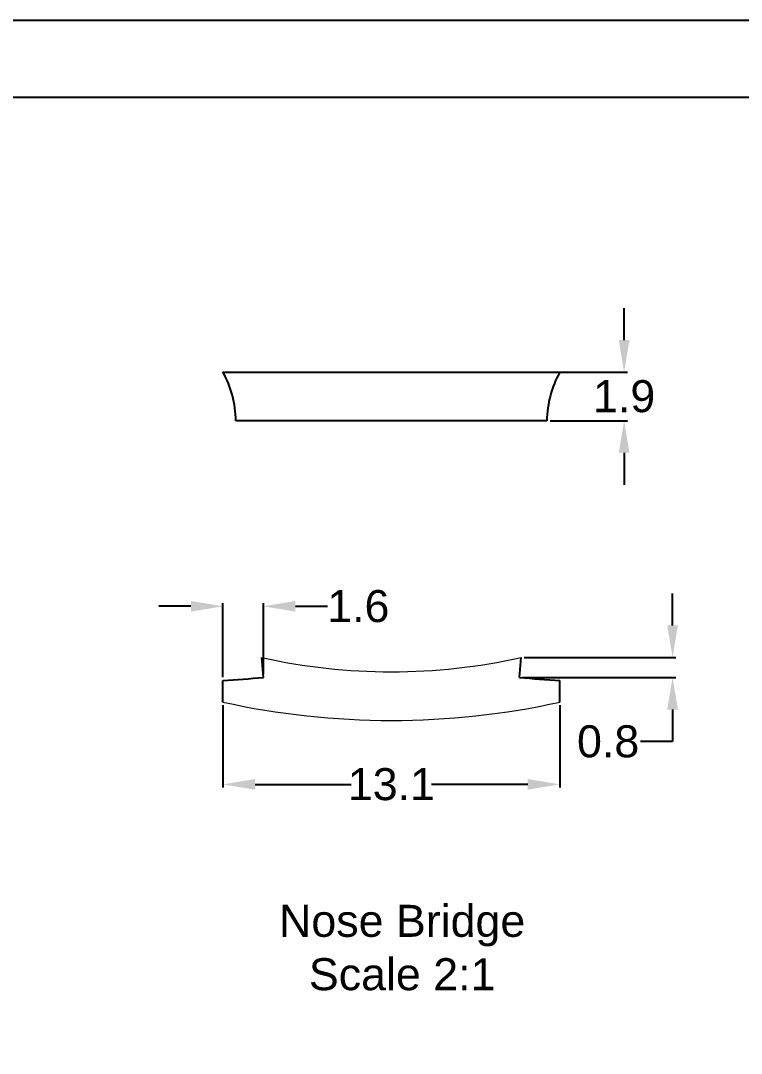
# Model space of a CAD drawing. Header units: millimetres. Extents: x 1233 to 2351, y 1180 to 1535.
# Drawn here: x 1987.6 to 2043.9, y 1454.3 to 1534.9 of the extents above; entities that cross this region are included whole.
import ezdxf

# ---------------------------------------------------------------- set-up
doc = ezdxf.new("R2010")
doc.units = ezdxf.units.MM
doc.layers.add('Dimension', color=3, linetype='Continuous')
doc.layers.add('图层 1', color=7, linetype='Continuous')
doc.layers.add('绘图层', color=7, linetype='Continuous', lineweight=15)
doc.styles.get("Standard").update_dxf_attribs({"font": 'arial.ttf'})
doc.styles.add('宋体', font='SimSun.ttf')
doc.dimstyles.new('Standard$0', dxfattribs={"dimtxt": 2.3, "dimasz": 2, "dimexe": 1, "dimexo": 1, "dimgap": 1, "dimtad": 0, "dimtih": 1, "dimtoh": 1, "dimdec": 1, "dimzin": 0, "dimdsep": 46, "dimtxsty": 'Standard', "dimcen": 0, "dimclrd": 4, "dimclre": 4, "dimclrt": 4, "dimadec": 1, "dimazin": 0, "dimtfac": 1, "dimtdec": 1, "dimtofl": 0, "dimtmove": 0, "dimatfit": 0, "dimfxl": 1, "dimtolj": 1, "dimtzin": 0, "dimarcsym": 0})

# ---------------------------------------------------------------- blocks, each defined once
blk = doc.blocks.new('*D194')
at = {"layer": 'Defpoints', "color": 0, "transparency": 16777216}
for p in [(2003.431, 1481.702), (2029.72, 1481.702), (2029.72, 1475.277)]:
    blk.add_point(p, dxfattribs=at)
at = {"layer": 'Dimension', "color": 3, "lineweight": -2, "transparency": 16777216}
for p, q in [((2003.431, 1481.452), (2003.431, 1475.027)), ((2029.72, 1481.452), (2029.72, 1475.027)), ((2005.931, 1475.277), (2013.437, 1475.277)), ((2027.22, 1475.277), (2019.713, 1475.277))]:
    blk.add_line(p, q, dxfattribs=at)
at = {"layer": 'Dimension', "color": 3, "transparency": 16777216}
for points in [[(2005.931, 1475.694), (2005.931, 1474.86), (2003.431, 1475.277)], [(2027.22, 1475.694), (2027.22, 1474.86), (2029.72, 1475.277)]]:
    blk.add_solid(points, dxfattribs=at)
at = {"layer": 'Dimension', "transparency": 16777216, "insert": (2016.575, 1475.277), "char_height": 2.5, "attachment_point": 5}
blk.add_mtext('\\A1;13.1', dxfattribs=at)
blk = doc.blocks.new('*D195')
at = {"layer": 'Defpoints', "color": 0, "transparency": 16777216}
for p in [(2028.847, 1507.48), (2028.705, 1503.68), (2034.739, 1503.68)]:
    blk.add_point(p, dxfattribs=at)
at = {"layer": 'Dimension', "color": 3, "lineweight": -2, "transparency": 16777216}
for p, q in [((2034.739, 1509.98), (2034.739, 1512.48)), ((2029.097, 1507.48), (2034.989, 1507.48)), ((2028.955, 1503.68), (2034.989, 1503.68)), ((2034.739, 1501.18), (2034.739, 1498.68))]:
    blk.add_line(p, q, dxfattribs=at)
at = {"layer": 'Dimension', "color": 3, "transparency": 16777216}
for points in [[(2034.322, 1509.98), (2035.156, 1509.98), (2034.739, 1507.48)], [(2034.322, 1501.18), (2035.156, 1501.18), (2034.739, 1503.68)]]:
    blk.add_solid(points, dxfattribs=at)
at = {"layer": 'Dimension', "transparency": 16777216, "insert": (2034.739, 1505.58), "char_height": 2.5, "attachment_point": 5}
blk.add_mtext('\\A1;1.9', dxfattribs=at)
blk = doc.blocks.new('*D196')
at = {"layer": 'Defpoints', "color": 0, "transparency": 16777216}
for p in [(2026.691, 1485.187), (2026.565, 1483.623), (2038.519, 1483.623)]:
    blk.add_point(p, dxfattribs=at)
at = {"layer": 'Dimension', "color": 3, "lineweight": -2, "transparency": 16777216}
for p, q in [((2038.519, 1487.687), (2038.519, 1490.187)), ((2026.941, 1485.187), (2038.769, 1485.187)), ((2026.815, 1483.623), (2038.769, 1483.623)), ((2038.519, 1481.123), (2038.519, 1478.623)), ((2038.519, 1478.623), (2036.019, 1478.623))]:
    blk.add_line(p, q, dxfattribs=at)
at = {"layer": 'Dimension', "color": 3, "transparency": 16777216}
for points in [[(2038.103, 1487.687), (2038.936, 1487.687), (2038.519, 1485.187)], [(2038.103, 1481.123), (2038.936, 1481.123), (2038.519, 1483.623)]]:
    blk.add_solid(points, dxfattribs=at)
at = {"layer": 'Dimension', "transparency": 16777216, "insert": (2033.491, 1478.623), "char_height": 2.5, "attachment_point": 5}
blk.add_mtext('\\A1;0.8', dxfattribs=at)
blk = doc.blocks.new('*D197')
at = {"layer": 'Defpoints', "color": 0, "transparency": 16777216}
for p in [(2006.586, 1489.186), (2003.431, 1483.387), (2006.586, 1483.623)]:
    blk.add_point(p, dxfattribs=at)
at = {"layer": 'Dimension', "color": 3, "lineweight": -2, "transparency": 16777216}
for p, q in [((2000.931, 1489.186), (1998.431, 1489.186)), ((2003.431, 1483.637), (2003.431, 1489.436)), ((2006.586, 1483.873), (2006.586, 1489.436)), ((2009.086, 1489.186), (2011.586, 1489.186))]:
    blk.add_line(p, q, dxfattribs=at)
at = {"layer": 'Dimension', "color": 3, "transparency": 16777216}
for points in [[(2000.931, 1489.602), (2000.931, 1488.769), (2003.431, 1489.186)], [(2009.086, 1489.602), (2009.086, 1488.769), (2006.586, 1489.186)]]:
    blk.add_solid(points, dxfattribs=at)
at = {"layer": 'Dimension', "transparency": 16777216, "insert": (2013.993, 1489.186), "char_height": 2.5, "attachment_point": 5}
blk.add_mtext('\\A1;1.6', dxfattribs=at)

msp = doc.modelspace()

# ---------------------------------------------------------------- linework, layer by layer
for p, q in [((2347.36003, 1528.92707), (1938.10453, 1528.92707)), ((2006.58564, 1483.62293), (2006.45928, 1485.18673)), ((2026.56499, 1483.62293), (2026.69136, 1485.18673)), ((2003.43086, 1481.70181), (2003.43086, 1483.3872)), ((2029.71978, 1481.70181), (2029.71978, 1483.3872))]:
    msp.add_line(p, q)
msp.add_lwpolyline([(2351.39807, 1237.92707), (2351.39807, 1534.92707), (1931.39807, 1534.92707), (1931.39807, 1237.92707)], close=True)
at = {"lineweight": 9}
for centre, radius, start, end in [((2016.57532, 1530.42256), 46.35315, 257.3944082, 282.6055918), ((2016.57532, 1541.29552), 61.02612, 257.561546, 282.438454)]:
    msp.add_arc(centre, radius, start, end, dxfattribs=at)
at = {"ltscale": 1000}
for centre, start, end in [((1985.53123, 1744.17364), 273.9264573, 274.6198809), ((2047.6194, 1744.17364), 265.3801191, 266.0735427)]:
    msp.add_arc(centre, 261.4, start, end, dxfattribs=at)
at = {"layer": '图层 1'}
for p, q in [((2003.43086, 1507.47952), (2029.71978, 1507.47952)), ((2028.70471, 1503.67952), (2004.44593, 1503.67952))]:
    msp.add_line(p, q, dxfattribs=at)
for centre, start, end in [((1996.04603, 1503.47128), 1.4201294, 28.4916516), ((2037.10461, 1503.47128), 151.5083484, 178.5798706)]:
    msp.add_arc(centre, 8.40248, start, end, dxfattribs=at)

# ---------------------------------------------------------------- texts
at = {"layer": '绘图层', "color": 4, "linetype": 'ByBlock', "lineweight": 9, "insert": (2017.41561, 1462.51644), "char_height": 2.5, "width": 31.5629841, "attachment_point": 5, "style": '宋体'}
msp.add_mtext('{\\fArial|b0|i0|c0|p34;Nose Bridge\\PScale 2:1}', dxfattribs=at)

# ---------------------------------------------------------------- dimensions: what is measured, and where the dimension line sits
at = {"layer": 'Dimension'}
for base, p1, p2, picture, middle in [((2034.73897, 1503.67952), (2028.84719, 1507.47952), (2028.70471, 1503.67952), '*D195', (2034.73897, 1505.57952)), ((2038.51933, 1483.62293), (2026.69136, 1485.18673), (2026.56499, 1483.62293), '*D196', (2033.49102, 1478.62293))]:
    dim = msp.add_linear_dim(base=base, p1=p1, p2=p2, angle=90, dimstyle='Standard$0', override={"dimtxt": 2.5, "dimasz": 2.5, "dimexe": 0.25, "dimexo": 0.25, "dimgap": 0.25, "dimlfac": 0.5, "dimclrd": 3, "dimclre": 3, "dimclrt": 256, "dimadec": 2, "dimtdec": 2, "dimatfit": 3}, dxfattribs=at)
    dim.commit()
    dim.dimension.update_dxf_attribs({"geometry": picture, "text_midpoint": middle})
for base, p1, p2, picture, middle in [((2006.58564, 1489.18559), (2003.43086, 1483.3872), (2006.58564, 1483.62293), '*D197', (2013.99287, 1489.18559)), ((2029.71978, 1475.27713), (2003.43086, 1481.70181), (2029.71978, 1481.70181), '*D194', (2016.57532, 1475.27713))]:
    dim = msp.add_linear_dim(base=base, p1=p1, p2=p2, dimstyle='Standard$0', override={"dimtxt": 2.5, "dimasz": 2.5, "dimexe": 0.25, "dimexo": 0.25, "dimgap": 0.25, "dimlfac": 0.5, "dimclrd": 3, "dimclre": 3, "dimclrt": 256, "dimadec": 2, "dimtdec": 2, "dimatfit": 3}, dxfattribs=at)
    dim.commit()
    dim.dimension.update_dxf_attribs({"geometry": picture, "text_midpoint": middle})

doc.saveas('drawing.dxf')
